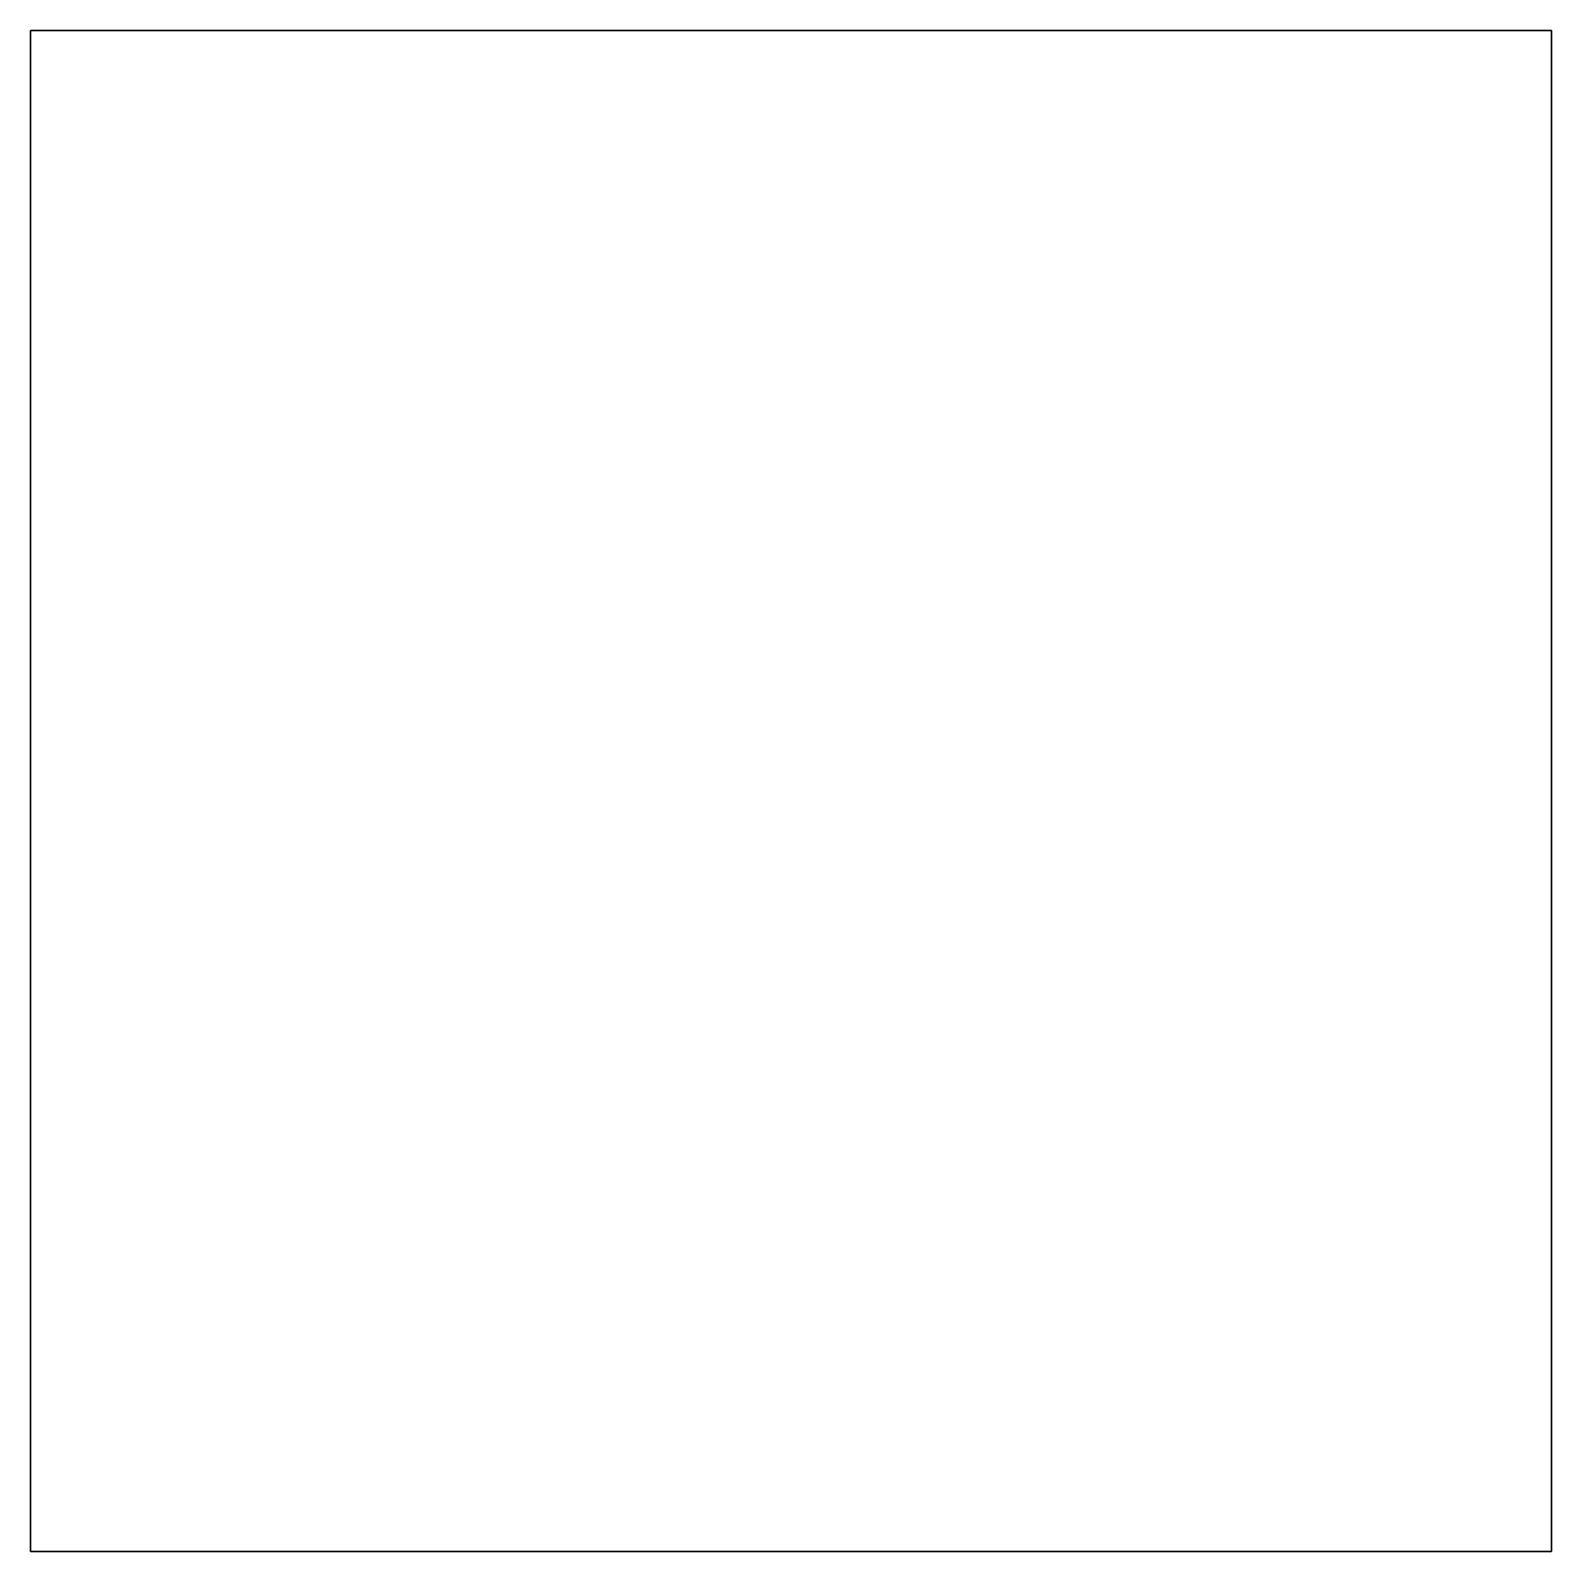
# Model space of a CAD drawing. Header units: metres. Extents: x -0.05 to 0.05, y -0.05 to 0.05.
import ezdxf

# ---------------------------------------------------------------- set-up
doc = ezdxf.new("R2010")
doc.units = ezdxf.units.M

msp = doc.modelspace()

# ---------------------------------------------------------------- linework, layer by layer
at = {"layer": 'Walker.Cube'}
for points in [[(-0.05, 0.05, 0.05), (-0.05, 0.05, -0.05), (-0.05, -0.05, -0.05), (-0.05, -0.05, 0.05)], [(0.05, 0.05, -0.05), (-0.05, 0.05, -0.05), (-0.05, 0.05, 0.05), (0.05, 0.05, 0.05)], [(0.05, 0.05, 0.05), (-0.05, 0.05, 0.05), (-0.05, -0.05, 0.05), (0.05, -0.05, 0.05)], [(-0.05, 0.05, -0.05), (0.05, 0.05, -0.05), (0.05, -0.05, -0.05), (-0.05, -0.05, -0.05)], [(0.05, 0.05, -0.05), (0.05, 0.05, 0.05), (0.05, -0.05, 0.05), (0.05, -0.05, -0.05)], [(0.05, -0.05, 0.05), (-0.05, -0.05, 0.05), (-0.05, -0.05, -0.05), (0.05, -0.05, -0.05)]]:
    msp.add_3dface(points, dxfattribs=at)

doc.saveas('drawing.dxf')
